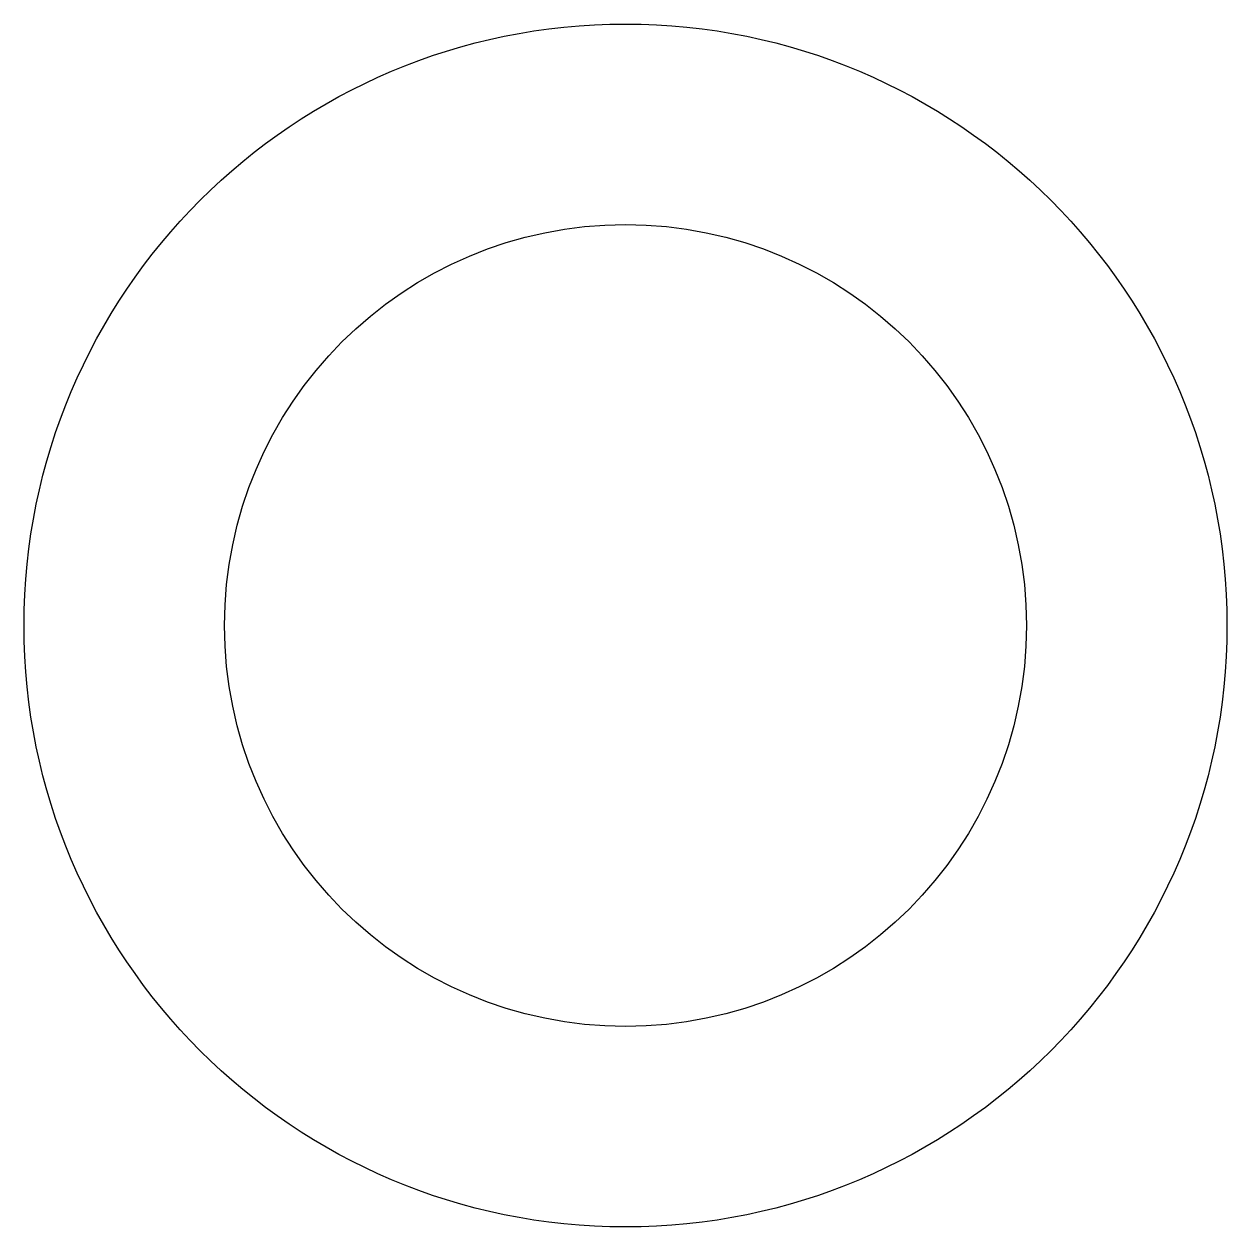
# Model space of a CAD drawing. Header units: millimetres. Extents: x 2639.74 to 2645.74, y 2096.39 to 2102.39.
import ezdxf

# ---------------------------------------------------------------- set-up
doc = ezdxf.new("R2010")
doc.units = ezdxf.units.MM

msp = doc.modelspace()

# ---------------------------------------------------------------- linework, layer by layer
for radius in [3, 2]:
    msp.add_circle((2642.7405, 2099.3934), radius)

doc.saveas('drawing.dxf')
